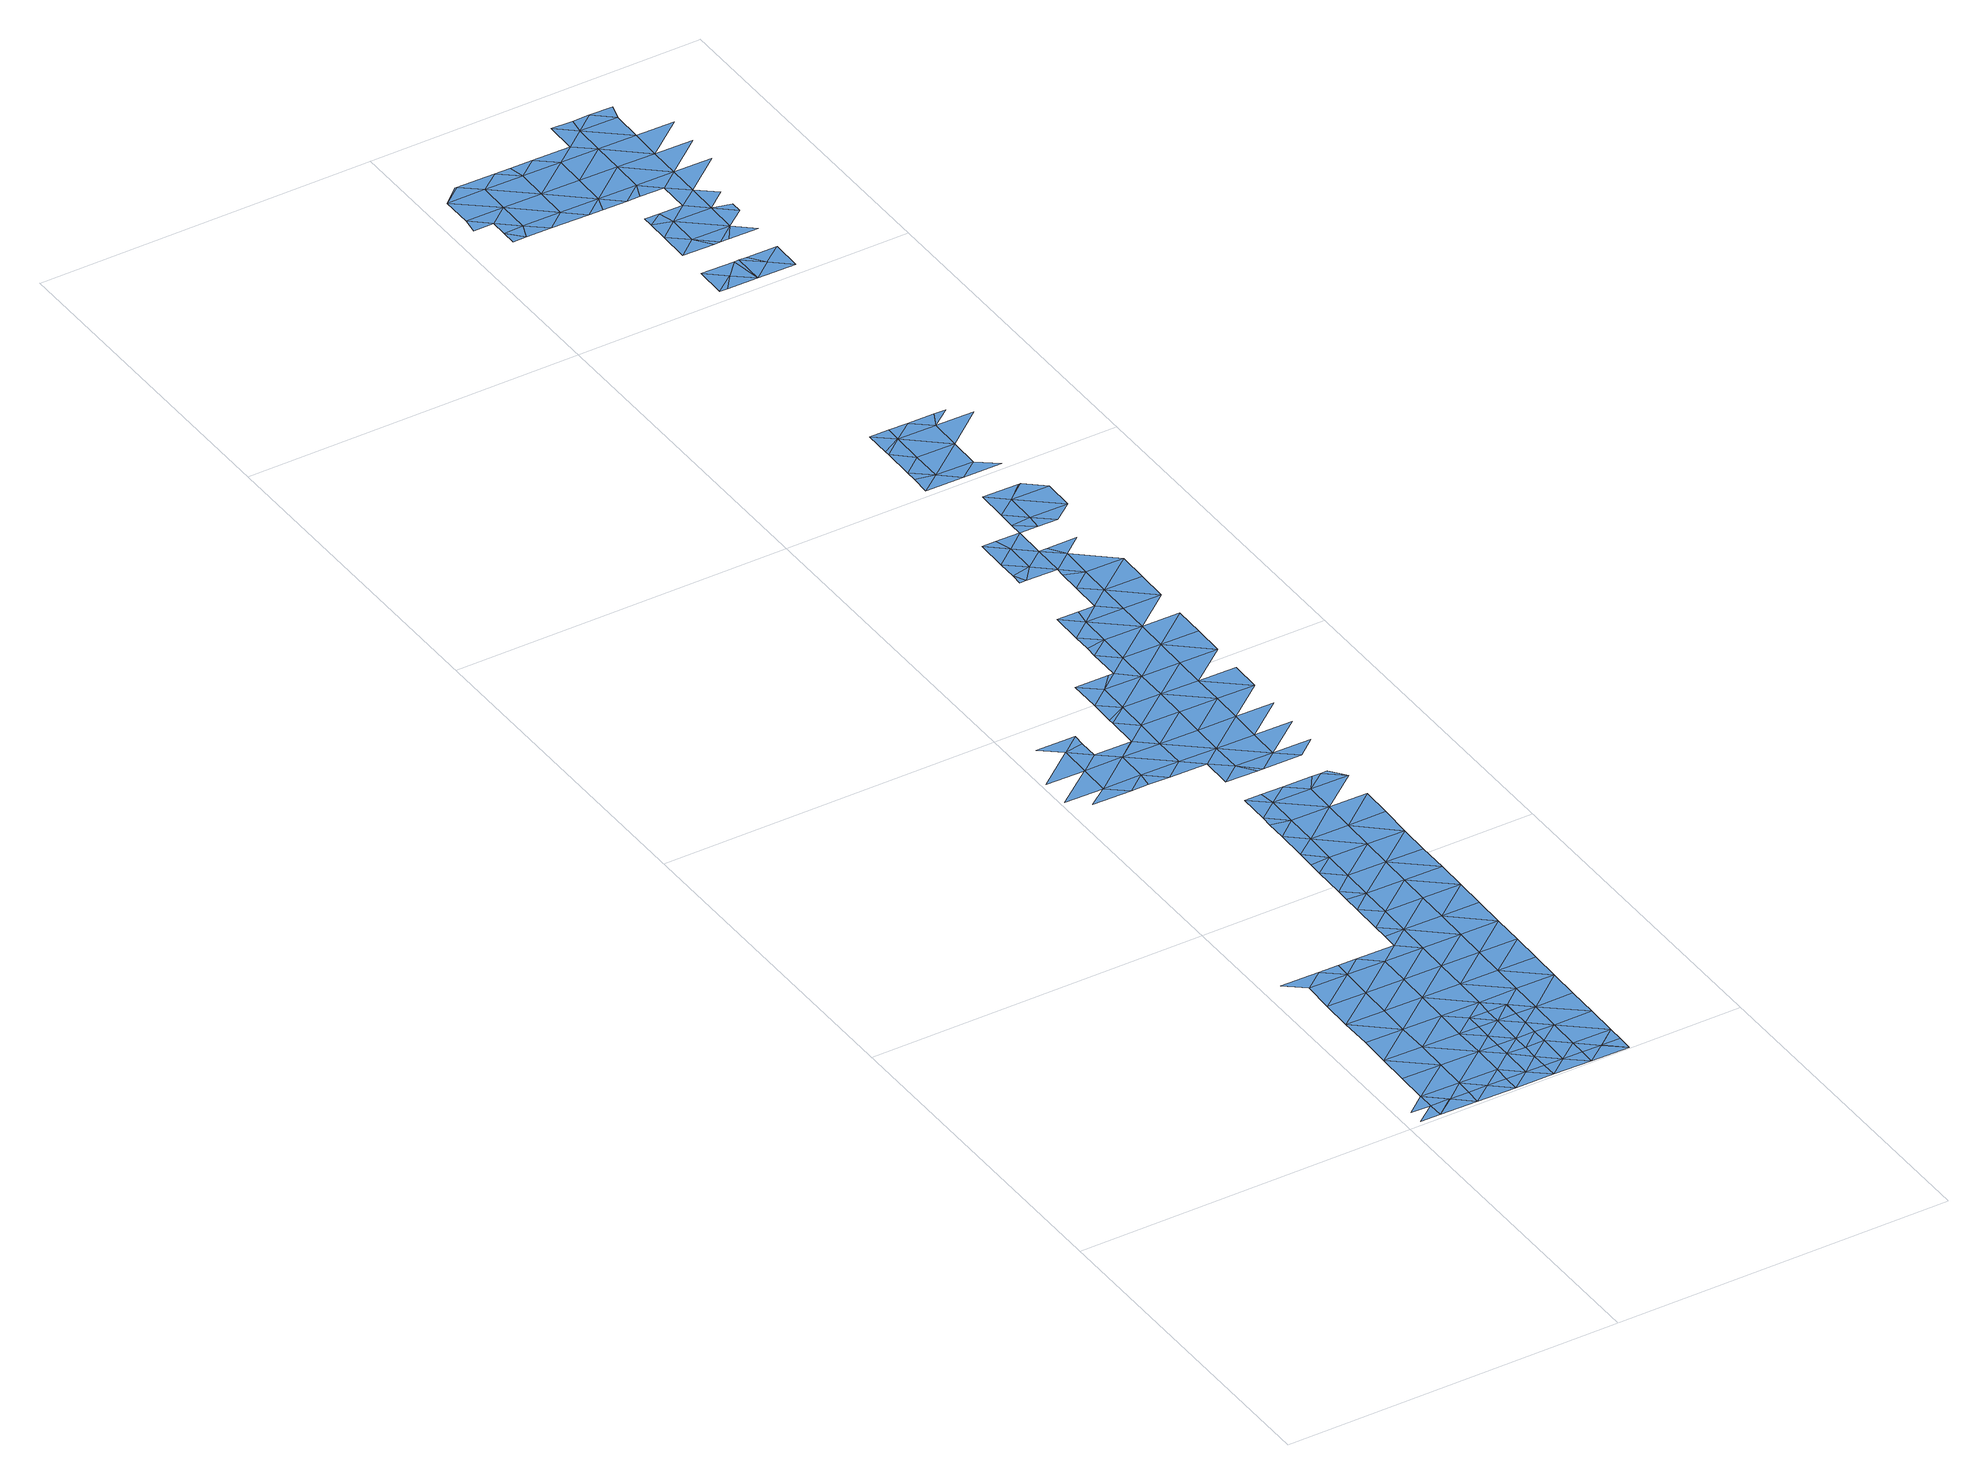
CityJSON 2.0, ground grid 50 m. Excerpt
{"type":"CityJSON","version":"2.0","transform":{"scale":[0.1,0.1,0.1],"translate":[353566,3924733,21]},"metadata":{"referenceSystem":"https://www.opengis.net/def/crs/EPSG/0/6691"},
"CityObjects":{
"waterbody1":{"type":"WaterBody","attributes":{"name":"3","class":"1140","function":"1","WaterBodyRiverFloodingRiskAttribute.description":"6","WaterBodyRiverFloodingRiskAttribute.rankOrg":"2","WaterBodyRiverFloodingRiskAttribute.adminType":"2","WaterBodyRiverFloodingRiskAttribute.scale":"L2"},"geometry":[{"type":"MultiSurface","lod":"1","boundaries":[[[0,1,2]],[[2,3,0]],[[3,2,4]],[[4,2,5]],[[6,4,5]],[[7,6,5]],[[5,8,7]],[[9,7,8]],[[8,10,9]],[[8,11,10]],[[12,10,11]],[[11,13,12]],[[13,11,14]],[[15,13,14]],[[16,15,14]],[[17,16,14]],[[17,18,16]],[[19,18,17]]]}]},
"waterbody2":{"type":"WaterBody","attributes":{"name":"3","class":"1140","function":"1","WaterBodyRiverFloodingRiskAttribute.description":"6","WaterBodyRiverFloodingRiskAttribute.rankOrg":"1","WaterBodyRiverFloodingRiskAttribute.adminType":"2","WaterBodyRiverFloodingRiskAttribute.scale":"L2"},"geometry":[{"type":"MultiSurface","lod":"1","boundaries":[[[20,0,21]],[[0,3,21]],[[3,4,21]],[[4,22,21]],[[23,24,25]],[[25,21,23]],[[22,4,6]],[[23,21,22]],[[6,7,22]],[[26,24,23]],[[27,28,29]],[[27,24,28]],[[24,26,28]],[[30,22,7]],[[29,31,32]],[[30,33,22]],[[33,26,23]],[[34,31,29]],[[35,36,37]],[[23,22,33]],[[29,28,34]],[[7,9,30]],[[38,35,37]],[[37,32,38]],[[9,10,30]],[[39,26,33]],[[32,31,38]],[[28,26,40]],[[28,41,34]],[[42,33,30]],[[10,42,30]],[[40,26,39]],[[34,43,31]],[[44,39,33]],[[35,38,45]],[[46,44,33]],[[47,42,10]],[[41,43,34]],[[33,42,46]],[[28,40,41]],[[31,48,38]],[[49,40,39]],[[10,12,47]],[[50,39,44]],[[43,48,31]],[[45,38,51]],[[52,42,47]],[[48,51,38]],[[39,50,49]],[[12,13,47]],[[53,52,47]],[[54,40,49]],[[13,53,47]],[[41,40,54]],[[55,43,41]],[[48,56,51]],[[54,49,57]],[[58,53,13]],[[41,54,59]],[[43,60,48]],[[58,13,15]],[[57,61,54]],[[55,41,59]],[[58,62,53]],[[62,63,64]],[[60,56,48]],[[64,53,62]],[[65,54,61]],[[15,16,58]],[[66,59,54]],[[60,43,55]],[[62,67,63]],[[68,63,67]],[[65,68,67]],[[54,65,66]],[[69,70,56]],[[58,71,62]],[[60,69,56]],[[71,58,16]],[[66,72,59]],[[59,73,55]],[[71,16,18]],[[65,67,66]],[[74,70,69]],[[62,75,67]],[[19,71,18]],[[76,77,74]],[[71,75,62]],[[55,78,60]],[[76,74,69]],[[73,59,72]],[[73,78,55]],[[78,69,60]],[[79,80,77]],[[81,66,67]],[[76,79,77]],[[75,82,67]],[[80,79,83]],[[82,81,67]],[[81,72,66]],[[84,85,83]],[[79,84,83]],[[86,87,85]],[[88,73,72]],[[84,86,85]],[[69,78,89]],[[76,69,90]],[[76,91,79]],[[87,86,92]],[[93,88,72]],[[90,69,89]],[[94,78,73]],[[72,81,93]],[[86,95,92]],[[96,92,95]],[[94,89,78]],[[76,90,91]],[[97,86,84]],[[96,98,99]],[[95,98,96]],[[84,79,100]],[[99,98,101]],[[94,73,88]],[[100,79,91]],[[100,97,84]],[[102,90,89]],[[103,104,101]],[[86,97,95]],[[94,105,89]],[[103,101,98]],[[90,102,91]],[[103,106,104]],[[97,107,95]],[[95,108,98]],[[102,89,105]],[[107,108,95]],[[98,108,103]],[[100,91,109]],[[106,103,110]],[[111,97,100]],[[91,102,109]],[[103,112,110]],[[113,100,109]],[[112,103,108]],[[111,100,113]],[[107,97,111]],[[114,108,107]],[[112,115,110]],[[111,116,107]],[[116,114,107]],[[115,112,117]],[[112,108,118]],[[112,118,117]],[[118,119,117]]]}]},
"waterbody3":{"type":"WaterBody","attributes":{"name":"3","class":"1140","function":"1","WaterBodyRiverFloodingRiskAttribute.description":"6","WaterBodyRiverFloodingRiskAttribute.rankOrg":"2","WaterBodyRiverFloodingRiskAttribute.adminType":"2","WaterBodyRiverFloodingRiskAttribute.scale":"L2"},"geometry":[{"type":"MultiSurface","lod":"1","boundaries":[[[46,42,120]],[[68,65,61]],[[52,64,120]],[[53,64,52]],[[64,63,120]],[[52,120,42]],[[50,44,121]],[[68,121,63]],[[57,121,61]],[[63,121,120]],[[44,120,121]],[[57,49,121]],[[121,49,50]],[[68,61,121]],[[44,46,120]]]}]},
"waterbody4":{"type":"WaterBody","attributes":{"name":"3","class":"1140","function":"1","WaterBodyRiverFloodingRiskAttribute.description":"6","WaterBodyRiverFloodingRiskAttribute.rankOrg":"1","WaterBodyRiverFloodingRiskAttribute.adminType":"2","WaterBodyRiverFloodingRiskAttribute.scale":"L2"},"geometry":[{"type":"MultiSurface","lod":"1","boundaries":[[[122,123,124]],[[125,126,124]],[[127,128,122]],[[129,122,124]],[[130,127,122]],[[127,131,132]],[[124,126,133]],[[130,134,127]],[[126,135,133]],[[129,124,133]],[[122,129,130]],[[127,134,131]],[[136,133,135]],[[137,129,133]],[[136,137,133]],[[130,129,138]],[[138,129,139]],[[140,137,136]],[[139,129,141]],[[129,137,141]],[[139,142,143]],[[139,141,142]],[[144,145,143]],[[146,141,137]],[[147,148,140]],[[145,144,149]],[[150,148,147]],[[144,143,142]],[[137,140,146]],[[151,152,149]],[[140,148,146]],[[149,144,151]],[[141,146,153]],[[154,148,150]],[[142,141,155]],[[154,156,148]],[[155,157,142]],[[141,153,155]],[[152,151,158]],[[144,142,157]],[[146,148,156]],[[157,159,144]],[[146,160,153]],[[151,144,159]],[[158,151,161]],[[162,156,154]],[[163,160,146]],[[146,156,163]],[[161,151,159]],[[164,157,155]],[[165,166,161]],[[155,153,164]],[[165,161,159]],[[164,153,160]],[[162,167,156]],[[168,169,166]],[[170,163,156]],[[164,171,157]],[[157,172,159]],[[168,166,165]],[[173,169,168]],[[174,160,163]],[[175,176,173]],[[177,165,159]],[[175,173,168]],[[172,177,159]],[[178,164,160]],[[157,171,172]],[[179,168,165]],[[175,180,176]],[[178,171,164]],[[177,179,165]],[[168,179,175]],[[181,182,183]],[[175,184,180]],[[178,185,171]],[[171,186,172]],[[187,183,182]],[[183,187,188]],[[175,189,184]],[[172,186,177]],[[175,179,189]],[[190,188,187]],[[182,191,187]],[[192,188,190]],[[193,179,177]],[[189,194,184]],[[184,194,195]],[[186,196,177]],[[197,192,190]],[[196,193,177]],[[187,198,190]],[[187,191,198]],[[179,199,189]],[[200,201,191]],[[200,195,201]],[[195,194,201]],[[199,194,189]],[[197,190,202]],[[203,198,191]],[[202,190,198]],[[201,203,191]],[[198,203,204]],[[205,201,194]],[[206,207,208]],[[199,209,194]],[[208,207,210]],[[209,205,194]],[[211,207,206]],[[201,205,203]],[[212,202,213]],[[204,203,214]],[[215,212,216]],[[217,210,218]],[[210,207,218]],[[212,213,216]],[[217,219,220]],[[215,221,222]],[[220,219,223]],[[221,215,216]],[[213,224,216]],[[217,218,219]],[[211,225,207]],[[219,226,223]],[[207,227,218]],[[228,222,221]],[[229,221,216]],[[230,231,232]],[[225,227,207]],[[227,219,218]],[[229,216,224]],[[233,234,235]],[[219,236,226]],[[237,225,211]],[[230,238,239]],[[238,230,232]],[[240,241,221]],[[229,240,221]],[[232,233,242]],[[228,221,241]],[[233,235,242]],[[219,243,236]],[[244,242,235]],[[238,245,239]],[[246,239,247]],[[243,219,227]],[[232,242,238]],[[239,245,247]],[[243,248,236]],[[249,242,244]],[[250,243,227]],[[238,242,249]],[[238,251,245]],[[247,245,252]],[[248,243,253]],[[238,249,251]],[[249,244,254]],[[245,255,252]],[[255,245,251]],[[255,256,252]],[[257,249,254]],[[258,259,260]],[[261,258,260]],[[251,249,257]],[[262,255,251]],[[263,256,255]],[[259,264,260]],[[265,261,260]],[[254,266,257]],[[251,257,267]],[[268,269,270]],[[260,264,265]],[[255,262,263]],[[269,271,270]],[[257,266,272]],[[251,267,262]],[[273,274,275]],[[273,268,276]],[[265,264,277]],[[268,270,276]],[[278,277,264]],[[274,273,276]],[[257,279,267]],[[270,271,280]],[[278,281,277]],[[282,276,270]],[[283,263,262]],[[257,272,284]],[[264,285,278]],[[286,274,276]],[[282,270,280]],[[272,287,284]],[[288,282,280]],[[257,284,279]],[[289,286,276]],[[282,289,276]],[[290,284,287]],[[262,267,291]],[[285,292,278]],[[281,278,292]],[[291,267,279]],[[262,291,283]],[[282,288,293]],[[290,294,284]],[[295,296,283]],[[284,294,279]],[[286,297,290]],[[297,286,289]],[[283,291,295]],[[289,282,298]],[[297,294,290]],[[298,299,289]],[[294,300,279]],[[301,296,295]],[[289,302,297]],[[291,279,300]],[[300,303,291]],[[295,291,303]],[[301,295,304]],[[297,305,294]],[[303,306,295]],[[307,300,294]],[[304,295,306]],[[308,303,300]],[[304,306,309]]]}]}
},
"vertices":[
[50,29,0],[21,7,0],[50,7,0],[78,29,0],[79,29,0],[106,6,0],[107,28,0],[135,28,0],[163,5,0],[163,27,0],[192,27,0],[220,4,0],[220,27,0],[248,26,0],[276,3,0],[277,26,0],[305,25,0],[333,2,0],[306,25,0],[334,25,0],
[21,30,0],[50,53,0],[107,52,0],[108,98,0],[52,145,0],[51,99,0],[109,144,0],[53,191,0],[109,190,0],[53,238,0],[164,51,0],[111,283,0],[54,284,0],[165,97,0],[110,237,0],[84,353,0],[27,354,0],[55,330,0],[112,329,0],[165,143,0],[166,189,0],[167,236,0],[193,74,0],[168,282,0],[193,120,0],[113,352,0],[193,97,0],[220,50,0],[168,328,0],[194,166,0],[194,143,0],[140,352,0],[221,73,0],[249,73,0],[223,188,0],[224,281,0],[197,351,0],[222,165,0],[277,49,0],[224,235,0],[225,327,0],[250,165,0],[278,95,0],[250,119,0],[249,96,0],[251,165,0],[279,188,0],[279,141,0],[250,142,0],[226,374,0],[198,374,0],[334,48,0],[280,234,0],[281,280,0],[198,397,0],[335,95,0],[227,420,0],[199,443,0],[282,326,0],[227,466,0],[199,468,0],[336,187,0],[335,141,0],[200,489,0],[228,512,0],[200,536,0],[229,558,0],[201,557,0],[338,279,0],[283,373,0],[283,419,0],[284,465,0],[201,582,1],[337,233,0],[338,325,0],[230,604,1],[202,628,1],[286,557,0],[230,651,1],[202,658,1],[285,511,0],[203,675,1],[340,418,0],[231,697,1],[203,720,1],[339,372,0],[228,720,1],[286,603,1],[287,650,1],[341,464,0],[260,719,1],[342,556,0],[288,696,1],[341,510,0],[344,649,1],[304,719,1],[343,603,1],[317,718,1],[345,695,1],[327,718,1],
[221,96,0],[222,142,0],
[64,884,1],[6,839,1],[63,838,1],[34,816,1],[91,815,1],[65,931,1],[7,885,1],[121,884,1],[93,907,1],[94,954,1],[36,955,1],[120,838,1],[93,935,1],[117,815,1],[148,814,1],[177,837,1],[148,906,1],[149,906,1],[205,813,1],[177,883,1],[178,929,1],[150,953,1],[179,975,1],[150,960,1],[233,836,1],[204,767,1],[233,790,1],[151,998,1],[252,766,1],[180,1021,1],[151,1045,1],[234,882,1],[260,766,1],[235,928,1],[289,789,1],[236,974,1],[201,1044,1],[236,1020,1],[291,881,1],[209,1044,1],[318,765,1],[290,835,1],[292,927,1],[237,1067,1],[209,1091,1],[346,788,1],[238,1113,1],[210,1108,1],[347,834,1],[292,973,1],[293,1019,1],[210,1136,1],[348,880,1],[239,1159,1],[211,1183,1],[294,1066,1],[348,926,1],[295,1112,1],[242,1182,1],[212,1275,2],[222,1275,2],[213,1292,2],[267,1182,1],[349,972,1],[350,1018,1],[241,1298,2],[213,1321,2],[295,1158,1],[242,1344,2],[269,1274,2],[214,1368,2],[351,1111,1],[296,1205,1],[268,1228,1],[351,1065,1],[234,1368,2],[269,1320,2],[352,1157,1],[268,1260,2],[297,1251,1],[270,1367,2],[298,1297,2],[282,1320,2],[354,1250,1],[216,1507,4],[245,1529,4],[217,1535,4],[353,1204,1],[217,1552,4],[272,1506,4],[270,1386,2],[297,1367,2],[327,1320,2],[271,1413,2],[299,1389,2],[218,1599,4],[245,1575,4],[246,1622,4],[218,1606,4],[300,1435,2],[272,1459,2],[218,1645,4],[327,1366,2],[301,1528,4],[247,1645,4],[302,1574,4],[325,1458,2],[356,1388,2],[31,2318,5],[28,2295,5],[58,2295,5],[58,2269,5],[58,2248,5],[78,2248,5],[275,1644,4],[330,1505,4],[87,2318,5],[31,2364,5],[357,1434,2],[329,1458,2],[87,2271,5],[303,1621,4],[115,2247,5],[88,2364,5],[58,2387,5],[60,2387,5],[314,1644,4],[143,2270,5],[360,1620,4],[144,2317,5],[117,2386,5],[332,1643,4],[171,2246,5],[145,2363,5],[140,2385,5],[200,2269,5],[224,2015,5],[235,2014,5],[253,2037,5],[225,2061,5],[202,2362,5],[173,2385,5],[281,2014,5],[274,2060,5],[192,2246,5],[201,2316,5],[227,2153,5],[226,2107,5],[254,2130,5],[273,2106,5],[228,2245,5],[227,2185,5],[249,2200,5],[227,2200,5],[255,2176,5],[281,2060,5],[310,2037,5],[258,2315,5],[282,2106,5],[293,2060,5],[311,2129,5],[230,2384,5],[257,2268,5],[338,2013,5],[284,2199,5],[248,2245,5],[295,2106,5],[312,2175,5],[284,2244,5],[258,2361,5],[339,2059,5],[339,2105,5],[313,2267,5],[259,2407,5],[231,2431,5],[313,2221,5],[340,2151,5],[340,2168,5],[314,2314,5],[263,2430,5],[341,2198,5],[315,2360,5],[288,2430,5],[370,2266,5],[316,2406,5],[371,2313,5],[372,2359,5],[323,2429,5]
]}
